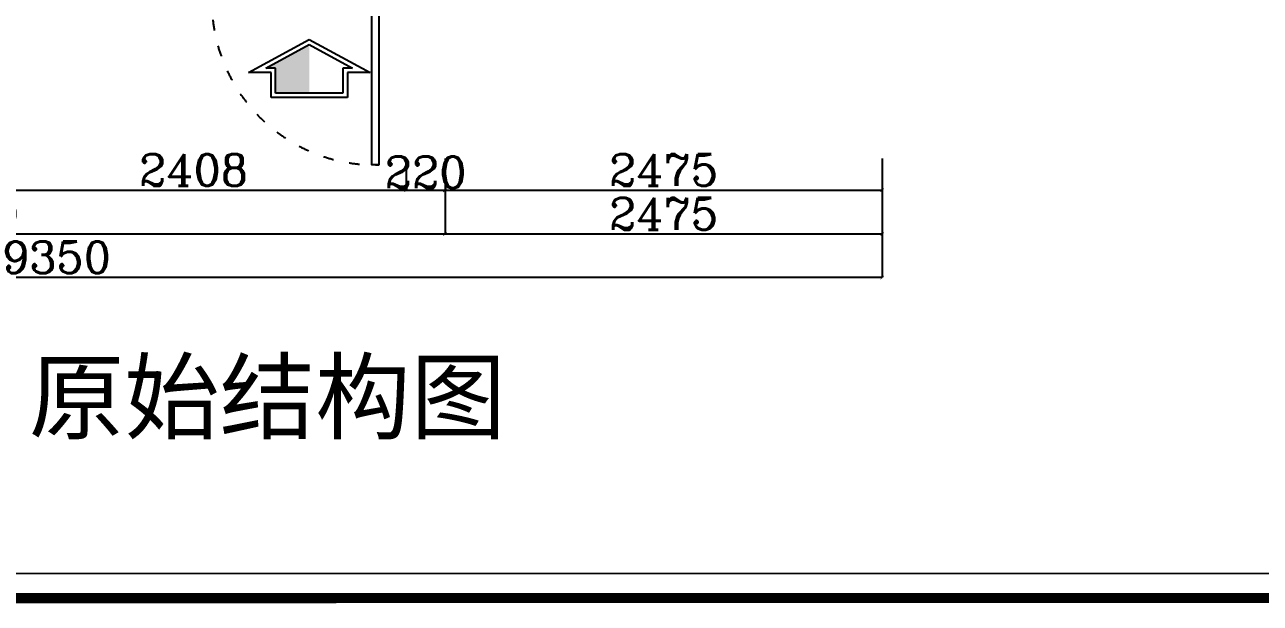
# Model space of a CAD drawing. Header units: millimetres. Extents: x 512961 to 915856, y -1268271 to -458543.
# Drawn here: x 827038 to 834033, y -1253315 to -1250042 of the extents above; entities that cross this region are included whole.
import ezdxf

# ---------------------------------------------------------------- set-up
doc = ezdxf.new("R2010")
doc.units = ezdxf.units.MM
doc.header["$MEASUREMENT"] = 0
doc.header["$PDMODE"] = 3
doc.linetypes.add('ACAD_ISO03W100', pattern=[30, 12, -18])
doc.layers.get('0').update_dxf_attribs({"linetype": 'CONTINUOUS'})
doc.layers.get('DEFPOINTS').update_dxf_attribs({"linetype": 'CONTINUOUS'})
for name, color, linetype in [('0-ELV-01-细实线', 1, 'CONTINUOUS'), ('txt', 7, 'CONTINUOUS'), ('WINDOW', 5, 'CONTINUOUS'), ('家具', 7, 'CONTINUOUS')]:
    doc.layers.add(name, color=color, linetype=linetype)
doc.layers.add('墙体', color=7, linetype='CONTINUOUS', lineweight=50)
doc.styles.add('HZXY', font='complex.shx', dxfattribs={"bigfont": 'HZXY.shx'})
doc.styles.get("Standard").update_dxf_attribs({"font": 'complex.shx', "bigfont": 'hzxy.shx'})
doc.dimstyles.new('LMDIM40', dxfattribs={"dimtxt": 80, "dimasz": 20, "dimexe": 0, "dimexo": 0, "dimgap": 25, "dimtad": 1, "dimdec": 0, "dimzin": 0, "dimdsep": 46, "dimtxsty": 'Standard', "dimblk1": 'DOT', "dimblk2": 'DOT', "dimsah": 1, "dimcen": 0, "dimclrd": 2, "dimclre": 2, "dimclrt": 2, "dimadec": 0, "dimazin": 0, "dimtfac": 1, "dimtdec": 0, "dimtmove": 2, "dimatfit": 3, "dimldrblk": 'DOT', "dimfxl": 1, "dimtolj": 1, "dimtzin": 0, "dimarcsym": 0})

# ---------------------------------------------------------------- blocks, each defined once
blk = doc.blocks.new('A$C74DD05E4')
at = {"layer": '家具', "ltscale": 10}
h = blk.add_hatch(color=7, dxfattribs=at)
h.dxf.hatch_style = 1
h.paths.add_polyline_path([(362.3, 636.6), (192.9, 636.6), (192.9, 701.3), (34.2, 409.6), (362.3, 409.6)])
at = {"layer": '家具', "color": 7, "ltscale": 10}
for p, q in [((222.9, 819.2), (0, 409.6)), ((222.9, 666.6), (222.9, 819.2)), ((192.9, 701.3), (34.2, 409.6)), ((192.9, 636.6), (192.9, 701.3)), ((392.3, 666.6), (222.9, 666.6)), ((392.3, 152.6), (392.3, 666.6)), ((362.3, 636.6), (192.9, 636.6)), ((362.3, 182.6), (362.3, 636.6)), ((0, 409.6), (222.9, 0)), ((34.2, 409.6), (192.9, 117.9)), ((192.9, 117.9), (192.9, 182.6)), ((192.9, 182.6), (362.3, 182.6)), ((222.9, 152.6), (392.3, 152.6)), ((222.9, 0), (222.9, 152.6))]:
    blk.add_line(p, q, dxfattribs=at)
blk = doc.blocks.new('_ArchTick')
at = {"color": 0, "linetype": 'ByBlock', "const_width": 0.15}
blk.add_lwpolyline([(-0.5, -0.5), (0.5, 0.5)], dxfattribs=at)
blk = doc.blocks.new('*D783')
at = {"layer": 'DEFPOINTS', "color": 0}
for p in [(826790.2, -1250799.6), (829197.7, -1250799.6), (829197.7, -1250978.6)]:
    blk.add_point(p, dxfattribs=at)
at = {"layer": 'txt', "color": 2, "lineweight": -2}
for p, q in [((826790.2, -1250799.6), (826790.2, -1250978.6)), ((829197.7, -1250799.6), (829197.7, -1250978.6)), ((826790.2, -1250978.6), (829197.7, -1250978.6))]:
    blk.add_line(p, q, dxfattribs=at)
at = {"layer": 'txt', "color": 2, "lineweight": -2, "xscale": 20, "yscale": 20, "zscale": 20, "rotation": 180}
blk.add_blockref('_ArchTick', (826790.2, -1250978.6), dxfattribs=at)
at = {"layer": 'txt', "color": 2, "lineweight": -2, "xscale": 20, "yscale": 20, "zscale": 20}
blk.add_blockref('_ArchTick', (829197.7, -1250978.6), dxfattribs=at)
at = {"layer": 'txt', "color": 2, "insert": (827993.9, -1250863.6), "char_height": 180, "attachment_point": 5}
blk.add_mtext('\\A1;2408', dxfattribs=at)
blk = doc.blocks.new('_DOT')
at = {"color": 0, "linetype": 'ByBlock'}
blk.add_line((-0.5, 0), (-1, 0), dxfattribs=at)
at = {"color": 0, "linetype": 'ByBlock', "const_width": 0.5}
blk.add_lwpolyline([(-0.25, 0, 1), (0.25, 0, 1)], format="xyb", close=True, dxfattribs=at)
blk = doc.blocks.new('DOT')
at = {"color": 0, "linetype": 'ByBlock'}
blk.add_line((-0.35, 0), (-1, 0), dxfattribs=at)
at = {"color": 0, "linetype": 'ByBlock', "const_width": 0.35}
blk.add_lwpolyline([(-0.175, 0, 1), (0.175, 0, 1)], format="xyb", close=True, dxfattribs=at)
blk = doc.blocks.new('*D784')
at = {"layer": 'DEFPOINTS', "color": 0}
for p in [(829197.7, -1250799.6), (829417.7, -1250799.6), (829417.7, -1250978.6)]:
    blk.add_point(p, dxfattribs=at)
at = {"layer": 'txt', "color": 2, "lineweight": -2}
for p, q in [((829197.7, -1250799.6), (829197.7, -1250978.6)), ((829417.7, -1250799.6), (829417.7, -1250978.6)), ((829197.7, -1250978.6), (829417.7, -1250978.6))]:
    blk.add_line(p, q, dxfattribs=at)
at = {"layer": 'txt', "color": 2, "lineweight": -2, "xscale": 20, "yscale": 20, "zscale": 20, "rotation": 180}
blk.add_blockref('_ArchTick', (829197.7, -1250978.6), dxfattribs=at)
at = {"layer": 'txt', "color": 2, "lineweight": -2, "xscale": 20, "yscale": 20, "zscale": 20}
blk.add_blockref('_ArchTick', (829417.7, -1250978.6), dxfattribs=at)
at = {"layer": 'txt', "color": 2, "insert": (829307.7, -1250877.1), "char_height": 180, "attachment_point": 5}
blk.add_mtext('\\A1;220', dxfattribs=at)
blk = doc.blocks.new('*D785')
at = {"layer": 'DEFPOINTS', "color": 0}
for p in [(829417.7, -1250799.6), (831892.7, -1250799.6), (831892.7, -1250978.6)]:
    blk.add_point(p, dxfattribs=at)
at = {"layer": 'txt', "color": 2, "lineweight": -2}
for p, q in [((829417.7, -1250799.6), (829417.7, -1250978.6)), ((831892.7, -1250799.6), (831892.7, -1250978.6)), ((829417.7, -1250978.6), (831892.7, -1250978.6))]:
    blk.add_line(p, q, dxfattribs=at)
at = {"layer": 'txt', "color": 2, "lineweight": -2, "xscale": 20, "yscale": 20, "zscale": 20, "rotation": 180}
blk.add_blockref('_ArchTick', (829417.7, -1250978.6), dxfattribs=at)
at = {"layer": 'txt', "color": 2, "lineweight": -2, "xscale": 20, "yscale": 20, "zscale": 20}
blk.add_blockref('_ArchTick', (831892.7, -1250978.6), dxfattribs=at)
at = {"layer": 'txt', "color": 2, "insert": (830655.2, -1250863.6), "char_height": 180, "attachment_point": 5}
blk.add_mtext('\\A1;2475', dxfattribs=at)
blk = doc.blocks.new('*D786')
at = {"layer": 'DEFPOINTS', "color": 0}
for p in [(829417.7, -1250799.6), (831892.7, -1250799.6), (829417.7, -1251227.1)]:
    blk.add_point(p, dxfattribs=at)
at = {"layer": 'txt', "color": 2, "lineweight": -2}
for p, q in [((829417.7, -1250799.6), (829417.7, -1251227.1)), ((831892.7, -1250799.6), (831892.7, -1251227.1)), ((831892.7, -1251227.1), (829417.7, -1251227.1))]:
    blk.add_line(p, q, dxfattribs=at)
at = {"layer": 'txt', "color": 2, "lineweight": -2, "xscale": 20, "yscale": 20, "zscale": 20, "rotation": 180}
blk.add_blockref('_ArchTick', (829417.7, -1251227.1), dxfattribs=at)
at = {"layer": 'txt', "color": 2, "lineweight": -2, "xscale": 20, "yscale": 20, "zscale": 20}
blk.add_blockref('_ArchTick', (831892.7, -1251227.1), dxfattribs=at)
at = {"layer": 'txt', "color": 2, "insert": (830655.2, -1251112.1), "char_height": 180, "attachment_point": 5}
blk.add_mtext('\\A1;2475', dxfattribs=at)
blk = doc.blocks.new('*D787')
at = {"layer": 'DEFPOINTS', "color": 0}
for p in [(823977.7, -1250799.6), (829417.7, -1250799.6), (823977.7, -1251227.1)]:
    blk.add_point(p, dxfattribs=at)
at = {"layer": 'txt', "color": 2, "lineweight": -2}
for p, q in [((823977.7, -1250799.6), (823977.7, -1251227.1)), ((829417.7, -1250799.6), (829417.7, -1251227.1)), ((829417.7, -1251227.1), (823977.7, -1251227.1))]:
    blk.add_line(p, q, dxfattribs=at)
at = {"layer": 'txt', "color": 2, "lineweight": -2, "xscale": 20, "yscale": 20, "zscale": 20, "rotation": 180}
blk.add_blockref('_ArchTick', (823977.7, -1251227.1), dxfattribs=at)
at = {"layer": 'txt', "color": 2, "lineweight": -2, "xscale": 20, "yscale": 20, "zscale": 20}
blk.add_blockref('_ArchTick', (829417.7, -1251227.1), dxfattribs=at)
at = {"layer": 'txt', "color": 2, "insert": (826697.7, -1251112.1), "char_height": 180, "attachment_point": 5}
blk.add_mtext('\\A1;5440', dxfattribs=at)
blk = doc.blocks.new('*D789')
at = {"layer": 'DEFPOINTS', "color": 0}
for p in [(822542.7, -1250799.6), (831892.7, -1250799.6), (822542.7, -1251472.6)]:
    blk.add_point(p, dxfattribs=at)
at = {"layer": 'txt', "color": 2, "lineweight": -2}
for p, q in [((822542.7, -1250799.6), (822542.7, -1251472.6)), ((831892.7, -1250799.6), (831892.7, -1251472.6)), ((831892.7, -1251472.6), (822542.7, -1251472.6))]:
    blk.add_line(p, q, dxfattribs=at)
at = {"layer": 'txt', "color": 2, "lineweight": -2, "xscale": 20, "yscale": 20, "zscale": 20, "rotation": 180}
blk.add_blockref('_ArchTick', (822542.7, -1251472.6), dxfattribs=at)
at = {"layer": 'txt', "color": 2, "lineweight": -2, "xscale": 20, "yscale": 20, "zscale": 20}
blk.add_blockref('_ArchTick', (831892.7, -1251472.6), dxfattribs=at)
at = {"layer": 'txt', "color": 2, "insert": (827217.7, -1251357.6), "char_height": 180, "attachment_point": 5}
blk.add_mtext('\\A1;9350', dxfattribs=at)
blk = doc.blocks.new('wadwa')
at = {"const_width": 72.1}
blk.add_lwpolyline([(773228.8, -1004300.5), (799249.6, -1004299.1), (799249.6, -985414.2), (773228.8, -985415.7)], close=True, dxfattribs=at)
at = {"color": 4}
blk.add_lwpolyline([(773409.7, -985608.3), (773409.7, -1004123.5), (795233.2, -1004122.1), (795233.2, -985606.9)], close=True, dxfattribs=at)
at = {"insert": (784519.9, -1002611.8), "char_height": 187.063, "width": 11235.115, "attachment_point": 1, "style": 'HZXY'}
blk.add_mtext('{\\fﾷￂￋￎ_GB2312|b0|i0|c134|p49;\\H2.673x;原始结构图}', dxfattribs=at)

msp = doc.modelspace()

# ---------------------------------------------------------------- linework, layer by layer
at = {"layer": '0-ELV-01-细实线', "color": 251, "linetype": 'ACAD_ISO03W100', "ltscale": 5}
msp.add_arc((829022.7, -1249909.2), 926.1, 186.56349, 271.23749, dxfattribs=at)
at = {"layer": '墙体', "color": 4, "lineweight": -3}
msp.add_lwpolyline([(829042.7, -1249895.1), (829042.7, -1250835.1), (829002.7, -1250835.1), (829002.7, -1249895.1)], close=True, dxfattribs=at)

# ---------------------------------------------------------------- block references
at = {"layer": 'txt', "xscale": 0.7919999999867287, "yscale": 0.7920000000012806, "zscale": 0.7920000000000001}
msp.add_blockref('wadwa', (205722.1, -457880.5), dxfattribs=at)
at = {"layer": 'WINDOW', "extrusion": (0, 0, -1), "xscale": 0.8399999998509884, "yscale": 0.8399999998509884, "zscale": -0.8400000000001455, "rotation": 270}
msp.add_blockref('A$C74DD05E4', (-828993.1, -1250125.1), dxfattribs=at)

# ---------------------------------------------------------------- dimensions: what is measured, and where the dimension line sits
at = {"layer": 'txt', "color": 2}
for base, p1, p2, picture, middle in [((822542.7, -1251472.6), (831892.7, -1250799.6), (822542.7, -1250799.6), '*D789', (827217.7, -1251357.6)), ((823977.7, -1251227.1), (829417.7, -1250799.6), (823977.7, -1250799.6), '*D787', (826697.7, -1251112.1)), ((829197.6887878, -1250978.5882723), (826790.1887878, -1250799.5882723), (829197.6887878, -1250799.5882723), '*D783', (827993.9387878, -1250863.5882723)), ((831892.7, -1250978.6), (829417.7, -1250799.6), (831892.7, -1250799.6), '*D785', (830655.2, -1250863.6)), ((829417.7, -1251227.1), (831892.7, -1250799.6), (829417.7, -1250799.6), '*D786', (830655.2, -1251112.1))]:
    dim = msp.add_linear_dim(base=base, p1=p1, p2=p2, dimstyle='LMDIM40', override={"dimtxt": 180, "dimblk": 'ArchTick', "dimsah": 0, "dimldrblk": 'DOT'}, dxfattribs=at)
    dim.commit()
    dim.dimension.update_dxf_attribs({"geometry": picture, "text_midpoint": middle})
dim = msp.add_linear_dim(base=(829417.7, -1250978.6), p1=(829197.7, -1250799.6), p2=(829417.7, -1250799.6), dimstyle='LMDIM40', override={"dimtxt": 180, "dimblk": 'ArchTick', "dimsah": 0, "dimldrblk": 'DOT'}, dxfattribs=at)
dim.commit()
dim.dimension.update_dxf_attribs({"geometry": '*D784', "text_midpoint": (829307.7, -1250877.1), "dimtype": 160})

doc.saveas('drawing.dxf')
